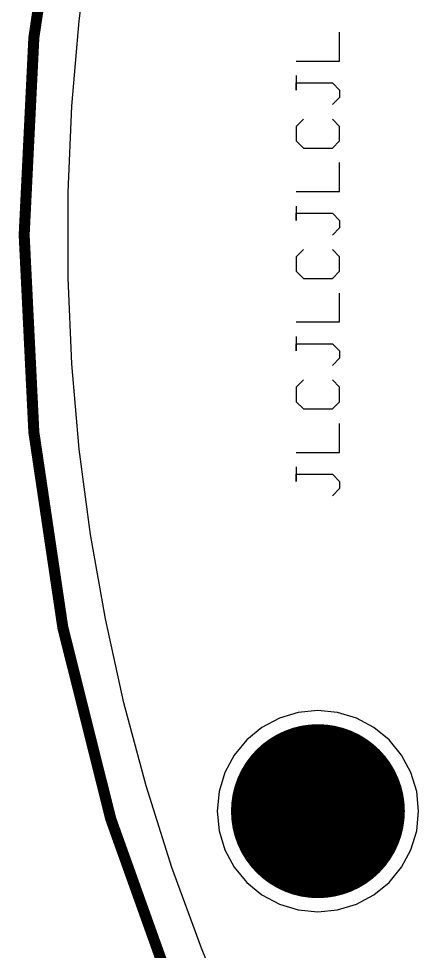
# Model space of a CAD drawing. Header units: millimetres. Extents: x -46.4 to 46.4, y -47.3 to 46.4.
# Drawn here: x -46.38 to -37.01, y -16.47 to 4.97 of the extents above; entities that cross this region are included whole.
import ezdxf

# ---------------------------------------------------------------- set-up
doc = ezdxf.new("R2010")
doc.units = ezdxf.units.MM
for name, color, linetype in [('BottomLayer', 5, 'Continuous'), ('BottomSolder', 6, 'Continuous'), ('Mechanical1', 6, 'Continuous'), ('PadHoleLayer', 156, 'Continuous'), ('TopLayer', 1, 'Continuous'), ('TopOverlay', 2, 'Continuous'), ('TopSolder', 216, 'Continuous')]:
    doc.layers.add(name, color=color, linetype=linetype)

msp = doc.modelspace()

# ---------------------------------------------------------------- linework, layer by layer
at = {"layer": 'BottomLayer'}
for p, q in [((-44.98988462, 4.9271809), (-44.73213558, 6.8849621)), ((-45.16198232, 2.9600652), (-44.98988462, 4.9271809)), ((-45.24811372, 0.98732086), (-45.16198232, 2.9600652)), ((-45.24811372, 0), (-45.24811372, 0.98732086)), ((-45.24811372, -0.9873234), (-45.24811372, 0)), ((-45.16198232, -2.96006774), (-45.24811372, -0.9873234)), ((-44.98988462, -4.92718344), (-45.16198232, -2.96006774)), ((-44.73213558, -6.88496464), (-44.98988462, -4.92718344)), ((-44.38925082, -8.82956578), (-44.73213558, -6.88496464)), ((-43.96185772, -10.75741308), (-44.38925082, -8.82956578)), ((-43.4507894, -12.6647448), (-43.96185772, -10.75741308)), ((-39.49999974, -10.9340142), (-39.95182002, -10.978515)), ((-39.04817946, -10.978515), (-39.49999974, -10.9340142)), ((-40.38627686, -11.11030544), (-40.7866723, -11.3243233)), ((-39.95182002, -10.978515), (-40.38627686, -11.11030544)), ((-38.61372262, -11.11030544), (-39.04817946, -10.978515)), ((-38.21332718, -11.3243233), (-38.61372262, -11.11030544)), ((-40.7866723, -11.3243233), (-41.1376241, -11.61234152)), ((-37.86237538, -11.61234152), (-38.21332718, -11.3243233)), ((-41.1376241, -11.61234152), (-41.42564232, -11.96329332)), ((-37.57435716, -11.96329332), (-37.86237538, -11.61234152)), ((-41.42564232, -11.96329332), (-41.63966018, -12.36368876)), ((-37.36033929999999, -12.36368876), (-37.57435716, -11.96329332)), ((-41.63966018, -12.36368876), (-41.77145062, -12.7981456)), ((-37.22854886, -12.7981456), (-37.36033929999999, -12.36368876)), ((-42.85700344, -14.5479897), (-43.4507894, -12.6647448)), ((-41.77145062, -12.7981456), (-41.81595142, -13.24996588)), ((-37.18404806, -13.24996588), (-37.22854886, -12.7981456)), ((-41.81595142, -13.24996588), (-41.77145062, -13.70178616)), ((-37.22854886, -13.70178616), (-37.18404806, -13.24996588)), ((-41.77145062, -13.70178616), (-41.63966018, -14.136243)), ((-37.36033929999999, -14.136243), (-37.22854886, -13.70178616)), ((-41.63966018, -14.136243), (-41.42564232, -14.53663844)), ((-37.57435716, -14.53663844), (-37.36033929999999, -14.136243)), ((-42.18164283999999, -16.40353336), (-42.85700344, -14.5479897)), ((-41.42564232, -14.53663844), (-41.1376241, -14.88759024)), ((-37.86237538, -14.88759024), (-37.57435716, -14.53663844)), ((-41.1376241, -14.88759024), (-40.7866723, -15.17560846)), ((-38.21332718, -15.17560846), (-37.86237538, -14.88759024)), ((-40.7866723, -15.17560846), (-40.38627686, -15.38962632)), ((-38.61372262, -15.38962632), (-38.21332718, -15.17560846)), ((-40.38627686, -15.38962632), (-39.95182002, -15.52141676)), ((-39.04817946, -15.52141676), (-38.61372262, -15.38962632)), ((-39.95182002, -15.52141676), (-39.49999974, -15.56591756)), ((-39.49999974, -15.56591756), (-39.04817946, -15.52141676)), ((-41.42596998, -18.22788328), (-42.18164283999999, -16.40353336))]:
    msp.add_line(p, q, dxfattribs=at)
at = {"layer": 'BottomSolder', "const_width": 1.99999854}
msp.add_lwpolyline([(-40.50000027999999, -13.24996588, 1), (-38.4999992, -13.24996588, 1)], format="xyb", close=True, dxfattribs=at)
at = {"layer": 'Mechanical1', "const_width": 0.254}
for points in [[(-46.25672993999999, 0, -0.4142135623730951), (0, 46.25672993999999)], [(0, -46.25672993999999, -0.4142135623730951), (-46.25672993999999, 0)]]:
    msp.add_lwpolyline(points, format="xyb", dxfattribs=at)
at = {"layer": 'Mechanical1', "const_width": 0.127}
msp.add_lwpolyline([(-46.32022994, 0, 1), (-46.19322993999999, 0, 1)], format="xyb", close=True, dxfattribs=at)
msp.add_lwpolyline([(-46.32022994, 0, 1), (-46.19322993999999, 0, 1)], format="xyb", close=True, dxfattribs=at)
at = {"layer": 'PadHoleLayer', "const_width": 1.99999854}
msp.add_lwpolyline([(-40.50000027999999, -13.24996588, 1), (-38.4999992, -13.24996588, 1)], format="xyb", close=True, dxfattribs=at)
at = {"layer": 'TopLayer'}
for p, q in [((-44.98988462, 4.9271809), (-44.73213558, 6.8849621)), ((-45.16198232, 2.9600652), (-44.98988462, 4.9271809)), ((-45.24811372, 0.98732086), (-45.16198232, 2.9600652)), ((-45.24811372, 0), (-45.24811372, 0.98732086)), ((-45.24811372, -0.9873234), (-45.24811372, 0)), ((-45.16198232, -2.96006774), (-45.24811372, -0.9873234)), ((-44.98988462, -4.92718344), (-45.16198232, -2.96006774)), ((-44.73213558, -6.88496464), (-44.98988462, -4.92718344)), ((-44.38925082, -8.82956578), (-44.73213558, -6.88496464)), ((-43.96185772, -10.75741308), (-44.38925082, -8.82956578)), ((-43.4507894, -12.6647448), (-43.96185772, -10.75741308)), ((-39.49999974, -10.9340142), (-39.95182002, -10.978515)), ((-39.04817946, -10.978515), (-39.49999974, -10.9340142)), ((-40.38627686, -11.11030544), (-40.7866723, -11.3243233)), ((-39.95182002, -10.978515), (-40.38627686, -11.11030544)), ((-38.61372262, -11.11030544), (-39.04817946, -10.978515)), ((-38.21332718, -11.3243233), (-38.61372262, -11.11030544)), ((-40.7866723, -11.3243233), (-41.1376241, -11.61234152)), ((-37.86237538, -11.61234152), (-38.21332718, -11.3243233)), ((-41.1376241, -11.61234152), (-41.42564232, -11.96329332)), ((-37.57435716, -11.96329332), (-37.86237538, -11.61234152)), ((-41.42564232, -11.96329332), (-41.63966018, -12.36368876)), ((-37.36033929999999, -12.36368876), (-37.57435716, -11.96329332)), ((-41.63966018, -12.36368876), (-41.77145062, -12.7981456)), ((-37.22854886, -12.7981456), (-37.36033929999999, -12.36368876)), ((-42.85700344, -14.5479897), (-43.4507894, -12.6647448)), ((-41.77145062, -12.7981456), (-41.81595142, -13.24996588)), ((-37.18404806, -13.24996588), (-37.22854886, -12.7981456)), ((-41.81595142, -13.24996588), (-41.77145062, -13.70178616)), ((-37.22854886, -13.70178616), (-37.18404806, -13.24996588)), ((-41.77145062, -13.70178616), (-41.63966018, -14.136243)), ((-37.36033929999999, -14.136243), (-37.22854886, -13.70178616)), ((-41.63966018, -14.136243), (-41.42564232, -14.53663844)), ((-37.57435716, -14.53663844), (-37.36033929999999, -14.136243)), ((-42.18164283999999, -16.40353336), (-42.85700344, -14.5479897)), ((-41.42564232, -14.53663844), (-41.1376241, -14.88759024)), ((-37.86237538, -14.88759024), (-37.57435716, -14.53663844)), ((-41.1376241, -14.88759024), (-40.7866723, -15.17560846)), ((-38.21332718, -15.17560846), (-37.86237538, -14.88759024)), ((-40.7866723, -15.17560846), (-40.38627686, -15.38962632)), ((-38.61372262, -15.38962632), (-38.21332718, -15.17560846)), ((-40.38627686, -15.38962632), (-39.95182002, -15.52141676)), ((-39.04817946, -15.52141676), (-38.61372262, -15.38962632)), ((-39.95182002, -15.52141676), (-39.49999974, -15.56591756)), ((-39.49999974, -15.56591756), (-39.04817946, -15.52141676)), ((-41.42596998, -18.22788328), (-42.18164283999999, -16.40353336))]:
    msp.add_line(p, q, dxfattribs=at)
at = {"layer": 'TopOverlay'}
for p, q in [((-39.00000074, 3.9967789), (-39.00000074, 4.66322918)), ((-39.9996787, 3.9967789), (-39.00000074, 3.9967789)), ((-39.9996787, 3.66355122), (-39.9996787, 3.330326079999999)), ((-39.9996787, 3.330326079999999), (-39.9996787, 3.49693992)), ((-39.9996787, 3.49693992), (-39.16661458, 3.49693992)), ((-39.16661458, 3.49693992), (-39.00000074, 3.330326079999999)), ((-39.00000074, 3.330326079999999), (-39.00000074, 3.16371478)), ((-39.00000074, 3.16371478), (-39.16661458, 2.99710094)), ((-39.83306486, 2.66387326), (-39.9996787, 2.49726196)), ((-39.00000074, 2.49726196), (-39.16661458, 2.66387326)), ((-39.9996787, 2.49726196), (-39.9996787, 2.16403682)), ((-39.00000074, 2.16403682), (-39.00000074, 2.49726196)), ((-39.9996787, 2.16403682), (-39.83306486, 1.99742298)), ((-39.16661458, 1.99742298), (-39.00000074, 2.16403682)), ((-39.83306486, 1.99742298), (-39.16661458, 1.99742298)), ((-39.00000074, 0.9977450199999999), (-39.00000074, 1.6641953)), ((-39.9996787, 0.9977450199999999), (-39.00000074, 0.9977450199999999)), ((-39.9996787, 0.66451734), (-39.9996787, 0.3312922)), ((-39.9996787, 0.3312922), (-39.9996787, 0.49790604)), ((-39.9996787, 0.49790604), (-39.16661458, 0.49790604)), ((-39.16661458, 0.49790604), (-39.00000074, 0.3312922)), ((-39.00000074, 0.3312922), (-39.00000074, 0.1646809)), ((-39.00000074, 0.1646809), (-39.16661458, -0.00193294)), ((-39.83306486, -0.33516062), (-39.9996787, -0.5017719199999999)), ((-39.00000074, -0.5017719199999999), (-39.16661458, -0.33516062)), ((-39.9996787, -0.5017719199999999), (-39.9996787, -0.8349970599999998)), ((-39.00000074, -0.8349970599999998), (-39.00000074, -0.5017719199999999)), ((-39.9996787, -0.8349970599999998), (-39.83306486, -1.0016109)), ((-39.16661458, -1.0016109), (-39.00000074, -0.8349970599999998)), ((-39.83306486, -1.0016109), (-39.16661458, -1.0016109)), ((-39.00000074, -2.00128886), (-39.00000074, -1.33483858)), ((-39.9996787, -2.00128886), (-39.00000074, -2.00128886)), ((-39.9996787, -2.33451654), (-39.9996787, -2.66774168)), ((-39.9996787, -2.66774168), (-39.9996787, -2.50112784)), ((-39.9996787, -2.50112784), (-39.16661458, -2.50112784)), ((-39.16661458, -2.50112784), (-39.00000074, -2.66774168)), ((-39.00000074, -2.66774168), (-39.00000074, -2.83435298)), ((-39.00000074, -2.83435298), (-39.16661458, -3.00096682)), ((-39.83306486, -3.3341945), (-39.9996787, -3.5008058)), ((-39.00000074, -3.5008058), (-39.16661458, -3.3341945)), ((-39.9996787, -3.5008058), (-39.9996787, -3.83403094)), ((-39.00000074, -3.83403094), (-39.00000074, -3.5008058)), ((-39.9996787, -3.83403094), (-39.83306486, -4.00064478)), ((-39.16661458, -4.00064478), (-39.00000074, -3.83403094)), ((-39.83306486, -4.00064478), (-39.16661458, -4.00064478)), ((-39.00000074, -5.00032274), (-39.00000074, -4.333872459999999)), ((-39.9996787, -5.00032274), (-39.00000074, -5.00032274)), ((-39.9996787, -5.33355042), (-39.9996787, -5.66677556)), ((-39.9996787, -5.66677556), (-39.9996787, -5.500161719999999)), ((-39.9996787, -5.500161719999999), (-39.16661458, -5.500161719999999)), ((-39.16661458, -5.500161719999999), (-39.00000074, -5.66677556)), ((-39.00000074, -5.66677556), (-39.00000074, -5.83338686)), ((-39.00000074, -5.83338686), (-39.16661458, -6.000000699999999))]:
    msp.add_line(p, q, dxfattribs=at)
at = {"layer": 'TopSolder', "const_width": 1.99999854}
msp.add_lwpolyline([(-40.50000027999999, -13.24996588, 1), (-38.4999992, -13.24996588, 1)], format="xyb", close=True, dxfattribs=at)

doc.saveas('drawing.dxf')
